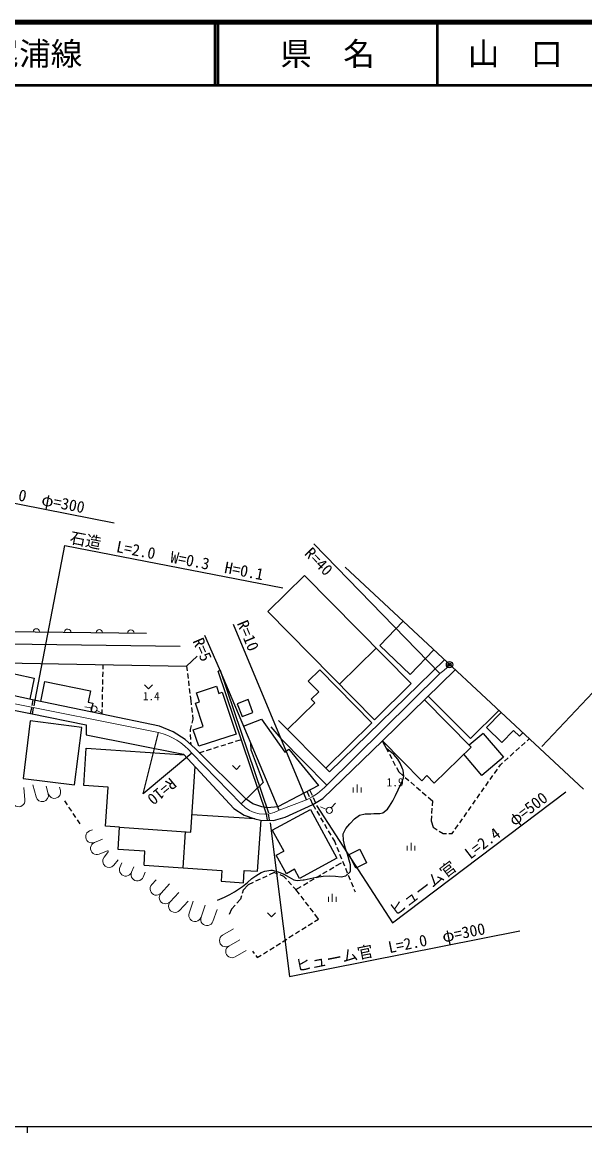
# Model space of a CAD drawing. Units: millimetres, scale not verified. Extents: x 40000 to 680000, y 20000 to 380000.
# Drawn here: x 267218 to 356425, y 204000 to 380000 of the extents above; entities that cross this region are included whole.
import ezdxf
from ezdxf.enums import TextEntityAlignment as Align

# ---------------------------------------------------------------- set-up
doc = ezdxf.new("R2010")
doc.units = ezdxf.units.MM
doc.header["$LTSCALE"] = 1000
doc.header["$PDMODE"] = 32
doc.header["$PDSIZE"] = 500
for name, color, linetype, lineweight in [('M-BGD', 7, 'Continuous', 25), ('M-BMK', 2, 'Continuous', 13), ('M-BMK-SRVR', 3, 'Continuous', 25), ('M-STR-HTXT', 7, 'Continuous', 25), ('M-TTL', 2, 'Continuous', 140), ('M-TTL-BAND', 7, 'Continuous', 25), ('M-TTL-LINE', 7, 'Continuous', 50)]:
    doc.layers.add(name, color=color, linetype=linetype, lineweight=lineweight)
doc.layers.add('M-OTRS', color=6, linetype='Continuous')
doc.layers.add('M-TTL-TXT', color=7, linetype='Continuous')
doc.styles.add('ＭＳ ゴシック', font='')
doc.styles.get('ＭＳ ゴシック').set_extended_font_data('MS Gothic')

msp = doc.modelspace()

# ---------------------------------------------------------------- linework, layer by layer
at = {"layer": 'M-BGD'}
for p, q in [((333429, 276774), (313476, 297334)), ((306179, 286623), (311978, 292334)), ((311978, 292334), (328872, 275179)), ((323074, 269469), (306179, 286623)), ((264875, 283442), (286946, 283172)), ((312278, 256761), (300732, 284535)), ((323923, 281229), (327602, 285072)), ((298484, 277544), (296203, 282816)), ((292243, 281047), (264890, 281440)), ((317530, 275098), (323328, 280808)), ((323923, 281229), (328737, 276620)), ((328737, 276620), (332481, 280531)), ((257598, 278561), (269129, 276052)), ((264300, 278468), (293276, 277936)), ((280013, 278180), (279998, 277461)), ((293276, 277936), (294949, 279507)), ((334162, 278964), (315959, 261225)), ((279990, 277061), (279973, 276261)), ((293276, 277936), (293369, 277191)), ((293418, 276794), (293517, 276000)), ((298679, 277283), (298300, 277155)), ((305956, 254501), (298300, 277155)), ((307952, 255122), (298484, 277544)), ((306335, 254629), (298679, 277283)), ((314428, 277379), (312577, 275561)), ((314428, 277379), (322676, 268978)), ((324363, 266100), (335858, 277385)), ((268874, 272625), (256759, 275261)), ((269129, 276052), (268405, 272727)), ((270177, 272354), (270833, 275512)), ((270833, 275512), (278042, 274014)), ((279939, 274662), (279922, 273862)), ((279964, 275861), (279947, 275061)), ((293567, 275603), (293665, 274809)), ((294842, 273723), (298013, 274765)), ((298013, 274765), (298389, 273621)), ((312577, 275561), (314247, 273861)), ((328872, 275179), (323074, 269469)), ((278042, 274014), (277673, 272238)), ((279914, 273462), (279897, 272662)), ((293715, 274412), (293814, 273618)), ((293863, 273221), (293956, 272476)), ((295310, 272298), (294842, 273723)), ((298389, 273621), (298951, 273806)), ((298951, 273806), (301125, 267192)), ((314247, 273861), (313061, 272696)), ((331602, 273206), (338278, 266471)), ((257504, 272660), (268547, 270448)), ((268547, 270448), (268722, 271330)), ((268799, 271722), (268974, 272604)), ((268841, 270390), (269016, 271272)), ((279848, 270344), (268874, 272625)), ((269094, 271664), (269268, 272546)), ((277673, 272238), (278392, 272089)), ((278392, 272089), (278104, 270706)), ((279863, 271062), (279848, 270344)), ((279888, 272262), (279872, 271462)), ((293956, 272476), (294031, 271806)), ((294075, 271409), (294163, 270614)), ((294714, 272102), (295310, 272298)), ((295934, 268393), (294714, 272102)), ((303042, 272647), (301315, 272004)), ((301315, 272004), (302071, 269971)), ((303798, 270614), (303042, 272647)), ((313607, 272140), (309303, 267913)), ((313061, 272696), (313607, 272140)), ((338388, 265127), (331018, 272634)), ((268547, 270448), (277367, 268640)), ((289014, 268460), (279848, 270344)), ((294281, 269546), (294112, 268934)), ((294207, 270216), (294281, 269546)), ((302071, 269971), (303798, 270614)), ((302318, 268465), (305137, 269547)), ((305137, 269547), (308884, 264330)), ((315959, 261225), (307861, 269361)), ((338278, 266471), (342782, 270936)), ((340836, 268234), (343162, 270580)), ((268505, 269271), (267352, 260148)), ((276665, 268240), (268505, 269271)), ((275512, 259117), (276665, 268240)), ((277367, 268640), (277384, 267048)), ((291177, 267547), (289014, 268460)), ((293069, 266314), (291177, 267547)), ((294004, 268549), (293835, 267937)), ((293835, 267937), (293854, 267522)), ((294345, 267870), (295934, 268393)), ((295207, 265246), (294345, 267870)), ((306660, 268334), (308231, 266495)), ((322676, 268978), (315377, 261810)), ((340836, 268234), (343246, 265844)), ((343246, 265844), (345144, 267757)), ((345144, 267757), (346063, 266846)), ((277384, 267048), (292797, 264014)), ((286383, 257739), (288831, 267445)), ((294635, 264878), (293069, 266314)), ((293872, 267123), (293909, 266324)), ((293928, 265924), (293947, 265509)), ((301125, 267192), (295207, 265246)), ((299893, 265681), (300656, 265922)), ((301038, 266043), (301826, 266292)), ((315525, 259088), (308231, 266495)), ((314913, 256971), (324363, 266100)), ((324363, 266100), (324718, 265418)), ((324363, 266100), (330565, 259782)), ((324363, 266100), (330565, 259782)), ((340312, 267286), (338100, 265413)), ((340312, 267286), (343511, 263509)), ((346063, 266846), (346595, 267383)), ((346370, 265313), (346964, 265849)), ((347261, 266117), (347613, 266435)), ((276967, 259037), (277363, 264934)), ((277363, 264934), (292957, 263887)), ((294099, 264150), (286383, 257739)), ((292797, 264014), (300796, 255413)), ((302707, 256849), (294635, 264878)), ((295291, 264226), (296080, 264475)), ((296461, 264596), (297224, 264837)), ((297605, 264957), (298368, 265199)), ((298749, 265319), (299512, 265560)), ((303539, 264575), (303470, 265735)), ((303539, 264575), (305435, 259489)), ((308884, 264330), (309500, 264773)), ((309500, 264773), (314215, 259063)), ((324903, 265064), (325272, 264354)), ((332560, 259405), (338388, 265127)), ((340122, 260639), (337259, 264019)), ((344588, 263706), (345182, 264242)), ((345479, 264510), (346073, 265045)), ((325457, 263999), (325827, 263290)), ((326012, 262935), (326381, 262226)), ((343511, 263509), (340122, 260639)), ((342789, 261946), (343048, 262316)), ((343048, 262316), (343400, 262634)), ((343697, 262902), (344291, 263438)), ((293944, 251663), (294641, 262035)), ((326566, 261871), (326921, 261189)), ((326921, 261189), (327622, 260588)), ((330559, 259788), (331387, 260600)), ((331387, 260600), (332560, 259405)), ((341410, 259982), (341869, 260637)), ((342099, 260964), (342559, 261619)), ((267352, 260148), (275512, 259117)), ((280843, 258776), (276967, 259037)), ((280426, 252571), (280843, 258776)), ((301962, 256129), (305435, 259489)), ((314215, 259063), (307727, 255655)), ((327926, 260328), (328533, 259807)), ((328837, 259547), (329444, 259027)), ((329748, 258766), (330356, 258246)), ((340720, 259000), (341180, 259654)), ((312770, 257257), (312393, 258106)), ((313227, 257460), (312851, 258309)), ((313308, 256042), (314913, 256971)), ((313765, 256245), (313389, 257094)), ((330659, 257985), (331267, 257465)), ((331570, 257204), (332271, 256603)), ((339341, 257035), (339801, 257690)), ((340031, 258017), (340490, 258672)), ((273933, 256595), (274363, 255950)), ((274585, 255617), (275029, 254951)), ((300796, 255413), (302410, 254319)), ((303773, 256106), (302707, 256849)), ((305209, 255633), (303773, 256106)), ((306088, 255515), (305209, 255633)), ((307727, 255655), (306088, 255515)), ((306876, 251961), (312911, 255249)), ((308915, 254031), (313308, 256042)), ((312911, 255249), (317109, 247542)), ((313308, 256042), (312932, 256891)), ((313308, 256042), (313733, 255311)), ((332193, 255425), (332140, 254626)), ((332271, 256603), (332220, 255824)), ((337962, 255071), (338422, 255726)), ((338652, 256053), (339112, 256708)), ((275250, 254619), (275694, 253953)), ((275916, 253620), (276346, 252975)), ((304083, 253744), (294129, 254413)), ((302410, 254319), (304083, 253744)), ((304083, 253744), (305012, 253541)), ((304548, 245441), (305092, 253536)), ((305012, 253541), (307073, 253508)), ((306117, 253523), (305956, 254501)), ((306413, 253572), (306252, 254550)), ((307073, 253508), (308915, 254031)), ((313934, 254966), (314336, 254274)), ((314538, 253928), (314940, 253237)), ((332113, 254227), (332061, 253448)), ((332061, 253448), (332365, 252429)), ((336584, 253107), (337043, 253761)), ((337273, 254089), (337733, 254744)), ((282652, 252421), (280426, 252571)), ((282415, 248892), (282652, 252421)), ((282652, 252421), (293944, 251663)), ((292739, 245973), (293125, 251718)), ((306876, 251961), (308683, 248645)), ((315141, 252891), (315543, 252199)), ((315744, 251853), (316146, 251162)), ((332365, 252429), (333001, 252026)), ((333339, 251812), (333974, 251410)), ((335405, 251427), (335664, 251797)), ((335894, 252124), (336354, 252779)), ((316347, 250816), (316772, 250085)), ((316772, 250085), (316947, 249658)), ((333974, 251410), (334490, 251416)), ((334890, 251421), (335405, 251427)), ((286685, 248605), (282415, 248892)), ((286536, 246390), (286685, 248605)), ((307501, 248001), (308683, 248645)), ((317099, 249288), (317402, 248547)), ((317554, 248177), (317858, 247437)), ((319059, 248127), (320738, 248944)), ((320738, 248944), (321791, 246779)), ((309111, 245046), (307501, 248001)), ((317109, 247542), (311195, 244320)), ((316971, 246300), (317824, 246804)), ((318009, 247067), (318313, 246327)), ((320112, 245962), (319059, 248127)), ((321791, 246779), (320112, 245962)), ((286536, 246390), (298877, 245561)), ((298877, 245561), (298763, 243859)), ((302296, 243622), (302427, 245583)), ((302427, 245583), (304548, 245441)), ((306029, 244691), (305302, 244356)), ((307186, 245225), (306392, 244859)), ((307746, 245002), (307186, 245225)), ((308679, 244632), (308118, 244854)), ((310413, 245755), (309111, 245046)), ((311195, 244320), (310413, 245755)), ((313872, 244468), (314561, 244875)), ((314905, 245079), (315594, 245486)), ((315938, 245690), (316627, 246097)), ((318464, 245957), (318768, 245216)), ((318919, 244846), (319223, 244106)), ((298763, 243859), (302296, 243622)), ((298763, 243859), (302296, 243622)), ((303056, 243320), (302251, 242435)), ((303849, 243686), (303056, 243320)), ((304939, 244189), (304213, 243854)), ((309101, 244174), (308679, 244632)), ((309915, 243292), (309373, 243880)), ((310610, 242540), (310187, 242998)), ((310610, 242540), (311462, 243044)), ((311806, 243247), (312495, 243654)), ((312839, 243858), (313528, 244265)), ((319374, 243736), (319678, 242996)), ((301995, 241532), (301849, 241014)), ((302251, 242435), (302104, 241917)), ((311186, 241791), (310610, 242540)), ((311918, 240840), (311430, 241474)), ((319829, 242625), (320005, 242198)), ((300401, 239459), (300025, 238574)), ((300988, 240090), (300401, 239459)), ((301849, 241014), (301261, 240383)), ((312650, 239890), (312162, 240523)), ((313383, 238939), (312894, 239573)), ((313580, 237481), (314203, 237873)), ((314203, 237873), (313627, 238622)), ((310534, 235562), (311211, 235988)), ((311549, 236202), (312226, 236628)), ((312564, 236841), (313241, 237268)), ((308503, 234283), (309180, 234709)), ((309518, 234923), (310195, 235349)), ((303744, 232778), (304001, 232429)), ((305457, 232365), (306134, 232791)), ((306472, 233004), (307149, 233430)), ((307488, 233644), (308164, 234070)), ((304238, 232107), (304495, 231759)), ((304495, 231759), (305118, 232151))]:
    msp.add_line(p, q, dxfattribs=at)
at = {"layer": 'M-BGD', "lineweight": 13}
for p, q in [((286629, 274966), (287254, 274341)), ((287879, 274966), (287254, 274341)), ((278139, 271354), (277154, 271530)), ((279033, 270912), (279928, 270466)), ((300548, 262201), (301173, 261576)), ((301798, 262201), (301173, 261576)), ((267661, 256748), (267502, 258741)), ((269412, 257222), (268906, 259157)), ((271347, 257729), (271032, 258933)), ((273282, 258236), (273144, 258761)), ((320346, 257951), (320346, 259201)), ((319721, 257951), (319721, 258701)), ((320971, 257951), (320971, 258701)), ((315458, 255251), (314539, 255644)), ((316226, 255497), (316911, 256226)), ((277898, 251847), (278341, 252032)), ((278668, 250001), (279956, 250538)), ((328875, 248725), (328875, 249975)), ((279439, 248155), (280845, 248742)), ((280210, 247682), (280919, 248554)), ((328250, 248725), (328250, 249475)), ((329500, 248725), (329500, 249475)), ((281761, 246420), (282431, 247244)), ((282709, 246068), (283012, 246793)), ((284555, 245297), (284908, 246142)), ((286400, 244527), (286718, 245287)), ((287766, 243340), (288440, 244064)), ((289229, 241976), (290592, 243440)), ((290693, 240613), (292056, 242076)), ((315767, 240625), (315767, 241375)), ((316392, 240625), (316392, 241875)), ((317017, 240625), (317017, 241375)), ((292156, 239250), (293519, 240713)), ((293680, 238815), (294333, 240705)), ((295571, 238162), (296223, 240053)), ((297461, 237509), (298114, 239400)), ((306135, 238858), (306760, 238233)), ((307385, 238858), (306760, 238233)), ((298997, 235332), (300731, 236329)), ((299995, 233598), (301728, 234595)), ((300992, 231865), (302726, 232862))]:
    msp.add_line(p, q, dxfattribs=at)
at = {"layer": 'M-BGD'}
msp.add_lwpolyline([(298200, 240845), (299284, 241361), (300138, 241778), (300892, 242190), (301674, 242689), (302155, 243029), (302936, 243677), (303619, 244288), (304243, 244734), (305084, 245239), (305699, 245481), (306661, 245611), (306849, 245596), (307798, 245361), (308688, 244983), (309536, 244511), (310308, 244084), (310833, 243968), (311795, 244081), (311906, 244102), (312888, 244300), (313849, 244497), (313950, 244514), (314941, 244652), (315931, 244732), (315967, 244734), (316919, 244652), (317771, 244541), (318534, 244734), (319233, 245351), (319300, 245538), (319263, 246455), (319051, 247186), (318780, 248156), (318496, 249054), (318399, 249446), (318150, 250395), (318128, 251343), (318131, 251362), (318526, 252221), (319168, 252945), (319223, 253009), (319882, 253750), (320679, 254312), (321599, 254564), (322519, 254573), (322978, 254599), (323922, 254595), (324414, 254714), (325140, 255311), (325449, 255748), (326000, 256623), (326408, 257447), (326822, 258370), (326885, 258507), (327347, 259387), (327673, 260259), (327713, 260510), (327606, 261466), (327537, 261667), (327153, 262575), (326770, 263200), (326150, 263953), (325793, 264292), (325024, 264872), (324976, 264924), (324497, 265728), (324363, 266100)], dxfattribs=at)
at = {"layer": 'M-BGD', "lineweight": 13}
for centre in [(278601, 271164), (315932, 255092)]:
    msp.add_circle(centre, 500, dxfattribs=at)
for centre, radius, start, end in [((269447, 283386), 500, 359.29823, 179.29823), ((274447, 283325), 500, 359.29823, 179.29823), ((279447, 283263), 500, 359.29823, 179.29823), ((284446, 283202), 500, 359.29823, 179.29823), ((270380, 257476), 1000, 194.67639, 14.67639), ((272314, 257983), 1000, 194.67639, 14.67639), ((266664, 256668), 1000, 184.55377, 4.55377), ((278283, 250924), 1000, 112.64638, 292.64638), ((279053, 249078), 1000, 112.64638, 292.64638), ((280985, 247051), 1000, 140.88245, 320.88245), ((283632, 245683), 1000, 157.33229, 337.33229), ((285478, 244912), 1000, 157.33229, 337.33229), ((288498, 242658), 1000, 137.0287, 317.0287), ((289961, 241295), 1000, 137.0287, 317.0287), ((291424, 239931), 1000, 137.0287, 317.0287), ((294625, 238488), 1000, 160.95647, 340.95647), ((296516, 237836), 1000, 160.95647, 340.95647), ((299496, 234465), 1000, 119.90989, 299.90989), ((300493, 232731), 1000, 119.90989, 299.90989)]:
    msp.add_arc(centre, radius, start, end, dxfattribs=at)
at = {"layer": 'M-BMK'}
for p, q in [((333429, 276774), (315525, 259088)), ((288831, 267445), (257705, 273657)), ((301962, 256129), (294099, 264150)), ((312278, 256761), (307952, 255122))]:
    msp.add_line(p, q, dxfattribs=at)
for centre, radius, start, end in [((329428, 282738), 7182, 303.85358, 320.61515), ((286528, 257903), 9816, 39.52484, 76.42695), ((308076, 266050), 10195, 294.33533, 316.93165), ((305568, 259263), 4778, 220.99675, 299.92666)]:
    msp.add_arc(centre, radius, start, end, dxfattribs=at)
at = {"layer": 'M-BMK-SRVR'}
msp.add_circle((334979, 278181), 500, dxfattribs=at)
at = {"layer": 'M-OTRS'}
msp.add_point((334979, 278181), dxfattribs=at)
at = {"layer": 'M-STR-HTXT'}
for p, q in [((246767, 307516), (281781, 300672)), ((349634, 265223), (387053, 304980)), ((269268, 272543), (273967, 297050)), ((273967, 297050), (308556, 290366)), ((318418, 293628), (356205, 258433)), ((325958, 237270), (353409, 258028)), ((313905, 255879), (325958, 237270)), ((306550, 253129), (309587, 228748)), ((309587, 228748), (346100, 236000))]:
    msp.add_line(p, q, dxfattribs=at)
at = {"layer": 'M-TTL'}
msp.add_line((680000, 380000), (40000, 380000), dxfattribs=at)
at = {"layer": 'M-TTL-BAND'}
for p, q in [((40000, 205000), (579000, 205000)), ((268000, 205000), (268000, 204000))]:
    msp.add_line(p, q, dxfattribs=at)
at = {"layer": 'M-TTL-LINE'}
for p, q in [((297750, 380000), (297750, 370000)), ((298250, 380000), (298250, 370000)), ((333000, 380000), (333000, 370000)), ((40000, 370000), (680000, 370000))]:
    msp.add_line(p, q, dxfattribs=at)

# ---------------------------------------------------------------- texts
at = {"layer": 'M-BGD', "style": 'ＭＳ ゴシック'}
for s, rotation, p in [('R=40', 314.142, (311458, 295309)), ('R=10', 292.573, (300732, 284535)), ('R=5', 293.398, (293694, 281714)), ('R=10', 219.725, (290353, 260813))]:
    msp.add_text(s, height=1833, rotation=rotation, dxfattribs=at).set_placement(p, align=Align.BOTTOM_LEFT)
for s, p in [('1.4', (286335, 272149)), ('1.9', (325002, 258501))]:
    msp.add_text(s, height=1320, dxfattribs=at).set_placement(p, align=Align.BOTTOM_LEFT)
at = {"layer": 'M-STR-HTXT', "style": 'ＭＳ ゴシック'}
for s, rotation, p in [('ヒューム官\u3000L=2.0\u3000φ=300', 348.941, (246767, 307516)), ('石造\u3000L=2.0\u3000W=0.3\u3000H=0.1', 349.062, (274561, 296935)), ('ヒューム官\u3000L=2.4\u3000φ=500', 37.095, (326642, 237787)), ('ヒューム官\u3000L=2.0\u3000φ=300', 11.233, (310845, 228998))]:
    msp.add_text(s, height=1833, rotation=rotation, dxfattribs=at).set_placement(p, align=Align.BOTTOM_LEFT)
at = {"layer": 'M-TTL-TXT', "style": 'ＭＳ ゴシック'}
msp.add_text('一般県道須佐湾高山尾浦線', height=3666, dxfattribs=at).set_placement((216734, 375000), align=Align.MIDDLE_LEFT)
for s, p in [('県\u3000名', (315625, 375000)), ('山\u3000口\u3000県', (350375, 375000))]:
    msp.add_text(s, height=3666, dxfattribs=at).set_placement(p, align=Align.MIDDLE_CENTER)

doc.saveas('drawing.dxf')
